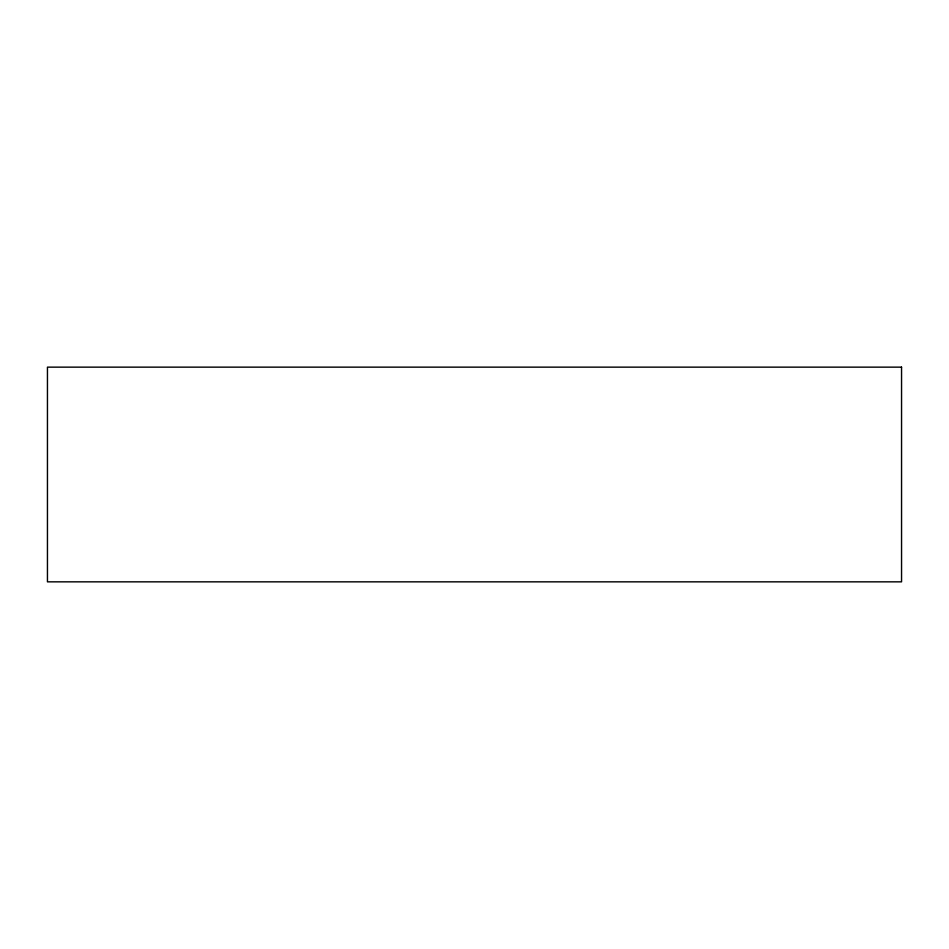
<?xml version="1.0" encoding="UTF-8"?>
<svg xmlns="http://www.w3.org/2000/svg" width="949" height="949" viewBox="0 0 949 949"><rect width="100%" height="100%" fill="white"/><g stroke="black" fill="none" stroke-linecap="round" stroke-linejoin="round"><path stroke-width="1.42" d="M901.55 367.144L47.45 367.144L47.45 581.844L901.55 581.844L901.55 367.144"/></g></svg>
